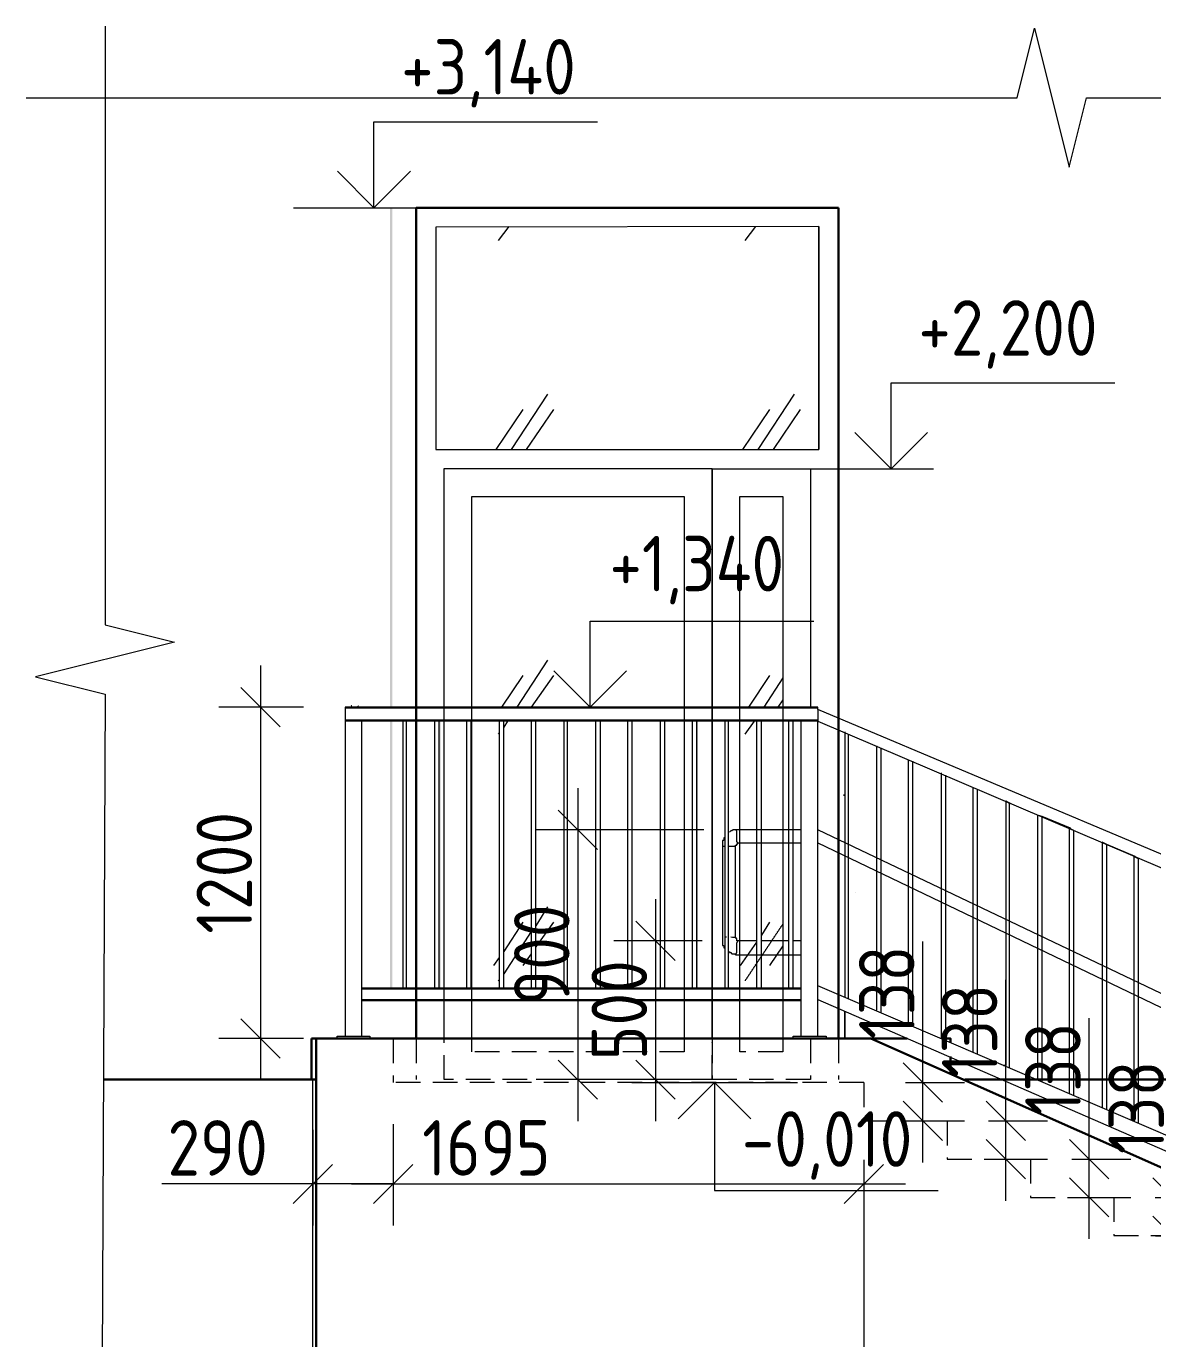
# Model space of a CAD drawing. Header units: millimetres. Extents: x 504091 to 2165846, y 135022 to 442887.
# Drawn here: x 1174264 to 1178321, y 263203 to 267930 of the extents above; entities that cross this region are included whole.
import ezdxf

# ---------------------------------------------------------------- set-up
doc = ezdxf.new("R2010")
doc.units = ezdxf.units.MM
doc.linetypes.add('Hidden', pattern=[7.14375, 4.7625, -2.38125])
doc.linetypes.add('PDF_IMPORT', pattern=[1, 0.8, -0.2])
doc.layers.get('Defpoints').update_dxf_attribs({"color": 255})
doc.layers.add('+АР_Вспомогательная', color=7, linetype='Continuous', lineweight=9)
doc.layers.add('размеры', color=7, linetype='Continuous', lineweight=9)
for name, color, linetype in [('PDF _Аннотация', 7, 'Continuous'), ('PDF _Двери', 7, 'Continuous'), ('PDF _Линии', 7, 'Continuous'), ('PDF _Стены наружные', 7, 'Continuous'), ('PDF _Текст', 7, 'Continuous')]:
    doc.layers.add(name, color=color, linetype=linetype)
doc.layers.add('PDF _Ограждение', color=7, linetype='Continuous', true_color=0x7f7f7f)
doc.layers.add('PDF _Стены штриховка поверхности', color=7, linetype='Continuous', true_color=0xcacbcc)
doc.styles.add('GOST Common_1', font='GOST_Common.ttf', dxfattribs={"width": 0.9, "height": 250})
doc.styles.add('GOST Common_6', font='GOST_Common.ttf', dxfattribs={"width": 0.9, "height": 200})
doc.dimstyles.new('ADSK_Основной_2_5_мм', dxfattribs={"dimscale": 304.8, "dimtxt": 251.428749, "dimasz": 0.463911, "dimexe": 0.492126, "dimexo": 0.492126, "dimgap": 0.098425, "dimtad": 1, "dimdec": 3, "dimrnd": 0.001, "dimdsep": 46, "dimtxsty": 'GOST Common_1', "dimblk1": 'OBLIQUE', "dimblk2": 'OBLIQUE', "dimsah": 1, "dimcen": 0.09, "dimdle": 0.492126, "dimazin": 2, "dimtfac": 1, "dimtdec": 4, "dimtix": 1, "dimtmove": 0, "dimatfit": 3, "dimfxl": 0, "dimtvp": 1, "dimtolj": 1, "dimtzin": 0, "dimlwd": 20, "dimlwe": 20, "dimarcsym": 0})

# ---------------------------------------------------------------- blocks, each defined once
blk = doc.blocks.new('_Oblique')
at = {"color": 0, "linetype": 'ByBlock', "lineweight": -2}
blk.add_line((-0.5, -0.5), (0.5, 0.5), dxfattribs=at)
blk = doc.blocks.new('*D2178')
at = {"layer": 'Defpoints', "color": 0, "lineweight": 20, "transparency": 16777216}
for p in [(1175585.8, 264126.3), (1175295.8, 264105.8), (1175585.8, 263760.5)]:
    blk.add_point(p, dxfattribs=at)
at = {"layer": 'размеры', "color": 0, "transparency": 16777216}
for p, q in [((1175295.8, 263955.8), (1175295.8, 263610.5)), ((1175585.8, 263976.3), (1175585.8, 263610.5)), ((1175295.8, 263760.5), (1174752.4, 263760.5)), ((1175585.8, 263760.5), (1175145.8, 263760.5))]:
    blk.add_line(p, q, dxfattribs=at)
at = {"layer": 'размеры', "color": 0, "transparency": 16777216, "xscale": 141.4, "yscale": 141.4, "zscale": 141.4, "rotation": 180}
blk.add_blockref('_Oblique', (1175295.8, 263760.5), dxfattribs=at)
at = {"layer": 'размеры', "color": 0, "transparency": 16777216, "xscale": 141.4, "yscale": 141.4, "zscale": 141.4}
blk.add_blockref('_Oblique', (1175585.8, 263760.5), dxfattribs=at)
at = {"layer": 'размеры', "color": 0, "lineweight": 20, "transparency": 16777216, "insert": (1174953.4, 263890.5), "char_height": 200, "attachment_point": 5, "style": 'GOST Common_6'}
blk.add_mtext('\\A1;290', dxfattribs=at)
blk = doc.blocks.new('*D2179')
at = {"layer": 'Defpoints', "color": 0, "lineweight": 20, "transparency": 16777216}
for p in [(1175585.8, 264126.3), (1177280.8, 263997.3), (1177280.8, 263760.5)]:
    blk.add_point(p, dxfattribs=at)
at = {"layer": 'размеры', "color": 0, "transparency": 16777216}
for p, q in [((1175585.8, 263976.3), (1175585.8, 263610.5)), ((1177280.8, 263847.3), (1177280.8, 263610.5)), ((1175435.8, 263760.5), (1177430.8, 263760.5))]:
    blk.add_line(p, q, dxfattribs=at)
at = {"layer": 'размеры', "color": 0, "transparency": 16777216, "xscale": 141.4, "yscale": 141.4, "zscale": 141.4, "rotation": 180}
blk.add_blockref('_Oblique', (1175585.8, 263760.5), dxfattribs=at)
at = {"layer": 'размеры', "color": 0, "transparency": 16777216, "xscale": 141.4, "yscale": 141.4, "zscale": 141.4}
blk.add_blockref('_Oblique', (1177280.8, 263760.5), dxfattribs=at)
at = {"layer": 'размеры', "color": 0, "lineweight": 20, "transparency": 16777216, "insert": (1175920.9, 263890.5), "char_height": 200, "attachment_point": 5, "style": 'GOST Common_6'}
blk.add_mtext('\\A1;1695', dxfattribs=at)
blk = doc.blocks.new('*D2180')
at = {"layer": 'Defpoints', "color": 0, "lineweight": 20, "transparency": 16777216}
for p in [(1175413.1, 265478), (1175107.3, 264284.4), (1175413.1, 264284.4)]:
    blk.add_point(p, dxfattribs=at)
at = {"layer": 'размеры', "color": 0, "transparency": 16777216}
for p, q in [((1175107.3, 265628), (1175107.3, 264134.4)), ((1175263.1, 265478), (1174957.3, 265478)), ((1175263.1, 264284.4), (1174957.3, 264284.4))]:
    blk.add_line(p, q, dxfattribs=at)
at = {"layer": 'размеры', "color": 0, "transparency": 16777216, "xscale": 141.4, "yscale": 141.4, "zscale": 141.4}
for p, rotation in [((1175107.3, 265478), 90), ((1175107.3, 264284.4), 270)]:
    blk.add_blockref('_Oblique', p, dxfattribs=dict(at, rotation=rotation))
at = {"layer": 'размеры', "color": 0, "lineweight": 20, "transparency": 16777216, "insert": (1174977.3, 264881.2), "char_height": 200, "attachment_point": 5, "rotation": 90, "style": 'GOST Common_6'}
blk.add_mtext('\\A1;1200', dxfattribs=at)
blk = doc.blocks.new('*D2155')
at = {"layer": 'Defpoints', "color": 0, "lineweight": 20, "transparency": 16777216}
for p in [(1177280.8, 263760.5), (1179680.8, 262989.6), (1179680.8, 262936.2)]:
    blk.add_point(p, dxfattribs=at)
at = {"layer": 'размеры', "color": 0, "transparency": 16777216}
for p, q in [((1177280.8, 263610.5), (1177280.8, 262786.2)), ((1177130.8, 262936.2), (1179830.8, 262936.2)), ((1179680.8, 262839.6), (1179680.8, 262786.2))]:
    blk.add_line(p, q, dxfattribs=at)
at = {"layer": 'размеры', "color": 0, "transparency": 16777216, "xscale": 141.4, "yscale": 141.4, "zscale": 141.4, "rotation": 180}
blk.add_blockref('_Oblique', (1177280.8, 262936.2), dxfattribs=at)
at = {"layer": 'размеры', "color": 0, "transparency": 16777216, "xscale": 141.4, "yscale": 141.4, "zscale": 141.4}
blk.add_blockref('_Oblique', (1179680.8, 262936.2), dxfattribs=at)
at = {"layer": 'размеры', "color": 0, "lineweight": 20, "transparency": 16777216, "insert": (1178480.8, 263066.2), "char_height": 200, "attachment_point": 5, "style": 'GOST Common_6'}
blk.add_mtext('\\A1;2400', dxfattribs=at)
blk = doc.blocks.new('*D2181')
at = {"layer": 'Defpoints', "color": 0, "lineweight": 20, "transparency": 16777216}
for p in [(1177280.8, 264126.3), (1177493.3, 264126.3), (1177282.5, 263988.3)]:
    blk.add_point(p, dxfattribs=at)
at = {"layer": 'размеры', "color": 0, "transparency": 16777216}
for p, q in [((1177493.3, 264126.3), (1177493.3, 264633.7)), ((1177430.8, 264126.3), (1177643.3, 264126.3)), ((1177493.3, 263838.3), (1177493.3, 264126.3)), ((1177432.5, 263988.3), (1177643.3, 263988.3))]:
    blk.add_line(p, q, dxfattribs=at)
at = {"layer": 'размеры', "color": 0, "transparency": 16777216, "xscale": 141.4, "yscale": 141.4, "zscale": 141.4}
for p, rotation in [((1177493.3, 264126.3), 90), ((1177493.3, 263988.3), 270)]:
    blk.add_blockref('_Oblique', p, dxfattribs=dict(at, rotation=rotation))
at = {"layer": 'размеры', "color": 0, "lineweight": 20, "transparency": 16777216, "insert": (1177363.3, 264450.7), "char_height": 200, "attachment_point": 5, "rotation": 90, "style": 'GOST Common_6'}
blk.add_mtext('\\A1;138', dxfattribs=at)
blk = doc.blocks.new('*D2156')
at = {"layer": 'Defpoints', "color": 0, "lineweight": 20, "transparency": 16777216}
for p in [(1177579.1, 263988.3), (1177791.7, 263988.3), (1177580.8, 263850.3)]:
    blk.add_point(p, dxfattribs=at)
at = {"layer": 'размеры', "color": 0, "transparency": 16777216}
for p, q in [((1177791.7, 263988.3), (1177791.7, 264495.7)), ((1177729.1, 263988.3), (1177941.7, 263988.3)), ((1177791.7, 263700.3), (1177791.7, 263988.3)), ((1177730.8, 263850.3), (1177941.7, 263850.3))]:
    blk.add_line(p, q, dxfattribs=at)
at = {"layer": 'размеры', "color": 0, "transparency": 16777216, "xscale": 141.4, "yscale": 141.4, "zscale": 141.4}
for p, rotation in [((1177791.7, 263988.3), 90), ((1177791.7, 263850.3), 270)]:
    blk.add_blockref('_Oblique', p, dxfattribs=dict(at, rotation=rotation))
at = {"layer": 'размеры', "color": 0, "lineweight": 20, "transparency": 16777216, "insert": (1177661.7, 264312.7), "char_height": 200, "attachment_point": 5, "rotation": 90, "style": 'GOST Common_6'}
blk.add_mtext('\\A1;138', dxfattribs=at)
blk = doc.blocks.new('*D2157')
at = {"layer": 'Defpoints', "color": 0, "lineweight": 20, "transparency": 16777216}
for p in [(1177879.1, 263850.3), (1178091.7, 263850.3), (1177880.8, 263712.3)]:
    blk.add_point(p, dxfattribs=at)
at = {"layer": 'размеры', "color": 0, "transparency": 16777216}
for p, q in [((1178091.7, 263850.3), (1178091.7, 264357.7)), ((1178029.1, 263850.3), (1178241.7, 263850.3)), ((1178091.7, 263562.3), (1178091.7, 263850.3)), ((1178030.8, 263712.3), (1178241.7, 263712.3))]:
    blk.add_line(p, q, dxfattribs=at)
at = {"layer": 'размеры', "color": 0, "transparency": 16777216, "xscale": 141.4, "yscale": 141.4, "zscale": 141.4}
for p, rotation in [((1178091.7, 263850.3), 90), ((1178091.7, 263712.3), 270)]:
    blk.add_blockref('_Oblique', p, dxfattribs=dict(at, rotation=rotation))
at = {"layer": 'размеры', "color": 0, "lineweight": 20, "transparency": 16777216, "insert": (1177961.7, 264174.7), "char_height": 200, "attachment_point": 5, "rotation": 90, "style": 'GOST Common_6'}
blk.add_mtext('\\A1;138', dxfattribs=at)
blk = doc.blocks.new('*D2158')
at = {"layer": 'Defpoints', "color": 0, "lineweight": 20, "transparency": 16777216}
for p in [(1178179.1, 263712.3), (1178391.7, 263712.3), (1178180.8, 263574.3)]:
    blk.add_point(p, dxfattribs=at)
at = {"layer": 'размеры', "color": 0, "transparency": 16777216}
for p, q in [((1178391.7, 263712.3), (1178391.7, 264219.7)), ((1178329.1, 263712.3), (1178541.7, 263712.3)), ((1178391.7, 263424.3), (1178391.7, 263712.3)), ((1178330.8, 263574.3), (1178541.7, 263574.3))]:
    blk.add_line(p, q, dxfattribs=at)
at = {"layer": 'размеры', "color": 0, "transparency": 16777216, "xscale": 141.4, "yscale": 141.4, "zscale": 141.4}
for p, rotation in [((1178391.7, 263712.3), 90), ((1178391.7, 263574.3), 270)]:
    blk.add_blockref('_Oblique', p, dxfattribs=dict(at, rotation=rotation))
at = {"layer": 'размеры', "color": 0, "lineweight": 20, "transparency": 16777216, "insert": (1178261.7, 264036.7), "char_height": 200, "attachment_point": 5, "rotation": 90, "style": 'GOST Common_6'}
blk.add_mtext('\\A1;138', dxfattribs=at)
blk = doc.blocks.new('*D2182')
at = {"layer": 'Defpoints', "color": 0, "lineweight": 20, "transparency": 16777216}
for p in [(1176854.4, 265036.3), (1176250.8, 264136.3), (1176866.8, 264136.3)]:
    blk.add_point(p, dxfattribs=at)
at = {"layer": 'размеры', "color": 0, "transparency": 16777216}
for p, q in [((1176250.8, 265186.3), (1176250.8, 263986.3)), ((1176704.4, 265036.3), (1176100.8, 265036.3)), ((1176716.8, 264136.3), (1176100.8, 264136.3))]:
    blk.add_line(p, q, dxfattribs=at)
at = {"layer": 'размеры', "color": 0, "transparency": 16777216, "xscale": 141.4, "yscale": 141.4, "zscale": 141.4}
for p, rotation in [((1176250.8, 265036.3), 90), ((1176250.8, 264136.3), 270)]:
    blk.add_blockref('_Oblique', p, dxfattribs=dict(at, rotation=rotation))
at = {"layer": 'размеры', "color": 0, "lineweight": 20, "transparency": 16777216, "insert": (1176120.8, 264586.3), "char_height": 200, "attachment_point": 5, "rotation": 90, "style": 'GOST Common_6'}
blk.add_mtext('\\A1;900', dxfattribs=at)
blk = doc.blocks.new('*D2183')
at = {"layer": 'Defpoints', "color": 0, "lineweight": 20, "transparency": 16777216}
for p in [(1176847.8, 264636.3), (1176529.9, 264136.3), (1176892.2, 264136.3)]:
    blk.add_point(p, dxfattribs=at)
at = {"layer": 'размеры', "color": 0, "transparency": 16777216}
for p, q in [((1176529.9, 264786.3), (1176529.9, 263986.3)), ((1176697.8, 264636.3), (1176379.9, 264636.3)), ((1176742.2, 264136.3), (1176379.9, 264136.3))]:
    blk.add_line(p, q, dxfattribs=at)
at = {"layer": 'размеры', "color": 0, "transparency": 16777216, "xscale": 141.4, "yscale": 141.4, "zscale": 141.4}
for p, rotation in [((1176529.9, 264636.3), 90), ((1176529.9, 264136.3), 270)]:
    blk.add_blockref('_Oblique', p, dxfattribs=dict(at, rotation=rotation))
at = {"layer": 'размеры', "color": 0, "lineweight": 20, "transparency": 16777216, "insert": (1176399.9, 264386.3), "char_height": 200, "attachment_point": 5, "rotation": 90, "style": 'GOST Common_6'}
blk.add_mtext('\\A1;500', dxfattribs=at)

msp = doc.modelspace()

# ---------------------------------------------------------------- hatches: boundary and pattern name
at = {"layer": 'PDF _Двери', "true_color": 0x383e42, "transparency": 33554559}
for points in [[(1175755.9726, 265427.2481), (1175751.74, 265427.2481), (1175751.74, 264466.4466), (1175755.9726, 264466.4466)], [(1176682.9133, 265427.2481), (1176678.6807, 265427.2481), (1176678.6807, 264466.4466), (1176682.9133, 264466.4466)]]:
    msp.add_hatch(color=250, dxfattribs=at).paths.add_polyline_path(points)
at = {"layer": 'PDF _Стены штриховка поверхности', "true_color": 0xfbfbf4, "transparency": 33554687}
for points in [[(1175582.4358, 267276.897), (1175573.9705, 267276.897), (1175573.9705, 265478.0394), (1175582.4358, 265478.0394)], [(1175582.4358, 265427.2481), (1175573.9705, 265427.2481), (1175573.9705, 264466.4466), (1175582.4358, 264466.4466)]]:
    msp.add_hatch(color=7, dxfattribs=at).paths.add_polyline_path(points)

# ---------------------------------------------------------------- linework, layer by layer
at = {"layer": '+АР_Вспомогательная', "color": 7, "linetype": 'Continuous', "ltscale": 50}
for points in [[(1174264.1605, 267673.1313), (1177832.6094, 267673.1313), (1177895.1094, 267923.1313), (1178020.1094, 267423.1313), (1178082.6094, 267673.1313), (1181493.8528, 267673.1313)], [(1174547.9759, 267930.3938), (1174547.9759, 265774.273), (1174797.9759, 265711.773), (1174297.9759, 265586.773), (1174547.9759, 265524.273), (1174535.2059, 262587.1593)]]:
    msp.add_lwpolyline(points, dxfattribs=at)
at = {"layer": 'PDF _Аннотация', "lineweight": 20}
for p, q in [((1175226.0798, 267276.897), (1175668.8071, 267276.897)), ((1177088.8071, 266336.3033), (1177531.5345, 266336.3033))]:
    msp.add_line(p, q, dxfattribs=at)
for points in [[(1175647.3722, 267408.0945), (1175516.1747, 267276.897), (1175516.1747, 267586.5232), (1176321.7276, 267586.5232)], [(1175516.1747, 267276.897), (1175384.9771, 267408.0945)], [(1177510.0996, 266467.5008), (1177378.902, 266336.3033), (1177378.902, 266645.9295), (1178184.4549, 266645.9295)], [(1177378.902, 266336.3033), (1177247.7045, 266467.5008)], [(1176426.3798, 265609.237), (1176295.1823, 265478.0394), (1176295.1823, 265787.6656), (1177100.7352, 265787.6656)], [(1176295.1823, 265478.0394), (1176163.9847, 265609.237)], [(1175994.6673, 265478.0394), (1176595.6973, 265478.0394)], [(1176444.5367, 264126.3033), (1177041.3342, 264126.3033)], [(1176742.9355, 264126.3033), (1176611.7379, 263995.1058)], [(1176874.133, 263995.1058), (1176742.9355, 264126.3033), (1176742.9355, 263736.602), (1177548.4884, 263736.602)]]:
    msp.add_lwpolyline(points, dxfattribs=at)
at = {"layer": 'PDF _Двери', "linetype": 'PDF_IMPORT', "lineweight": 9, "ltscale": 9.609336}
msp.add_lwpolyline([(1175668.8071, 267276.897), (1175668.8071, 264284.4445)], dxfattribs=at)
at = {"layer": 'PDF _Двери', "lineweight": 9}
for points in [[(1177118.8071, 267209.1753), (1175738.8071, 267206.897), (1175738.8071, 266406.3033), (1177118.8071, 266406.3033), (1177118.8071, 267209.1753), (1177118.8071, 266406.3033)], [(1176001.4638, 267209.1753), (1175963.3703, 267158.384)], [(1176890.311, 267209.1753), (1176852.2176, 267158.384)], [(1176141.1398, 266605.2358), (1176009.929, 266406.3033)], [(1177029.987, 266605.2358), (1176898.7762, 266406.3033)], [(1176052.255, 266550.2119), (1175954.9051, 266406.3033)], [(1176162.3028, 266550.2119), (1176064.9528, 266406.3033)], [(1176941.1023, 266550.2119), (1176843.7524, 266406.3033)], [(1177051.1501, 266550.2119), (1176953.8001, 266406.3033)], [(1175768.8071, 264284.4445), (1175768.8071, 266337.2584), (1176733.8071, 266337.2584), (1176733.8071, 264284.4445)], [(1176733.8071, 264284.4445), (1176733.8071, 266336.3033), (1177088.8071, 266336.3033), (1177088.8071, 265478.0394)], [(1175868.8071, 264284.4445), (1175868.8071, 266236.3033), (1176633.8071, 266236.3033), (1176633.8071, 264284.4445)], [(1176833.8071, 264284.4445), (1176833.8071, 266236.3033), (1176988.8071, 266236.3033), (1176988.8071, 264284.4445)], [(1176141.1398, 265647.3437), (1176031.092, 265478.0394)], [(1176052.255, 265592.3198), (1175976.0681, 265478.0394)], [(1176162.3028, 265592.3198), (1176081.8833, 265478.0394)], [(1176941.1023, 265592.3198), (1176864.9154, 265478.0394)], [(1176988.8071, 265583.99), (1176919.9393, 265478.0394)], [(1176988.8071, 265503.7272), (1176970.7305, 265478.0394)], [(1175997.2311, 265427.2481), (1175984.5333, 265406.0851)], [(1176886.0784, 265427.2481), (1176852.2176, 265380.6895)], [(1175967.6029, 265384.9221), (1175963.3703, 265380.6895)], [(1176141.1398, 264758.4964), (1176098.8137, 264690.7747)], [(1176052.255, 264703.4725), (1175984.5333, 264597.6574)], [(1176162.3028, 264703.4725), (1176098.8137, 264614.5878)], [(1176941.1023, 264703.4725), (1176911.4741, 264656.9138)], [(1176081.8833, 264669.6117), (1175984.5333, 264517.2378)], [(1176894.5436, 264631.5182), (1176835.2871, 264546.8661)], [(1176988.8071, 264618.4233), (1176941.1023, 264546.8661)], [(1175967.6029, 264576.4943), (1175946.4399, 264546.8661)], [(1176081.8833, 264589.1921), (1176052.255, 264546.8661)], [(1175967.6029, 264496.0748), (1175963.3703, 264491.8422)]]:
    msp.add_lwpolyline(points, dxfattribs=at)
at = {"layer": 'PDF _Двери', "color": 250, "lineweight": 0, "true_color": 0x383e42}
msp.add_lwpolyline([(1177211.9891, 265160.594), (1177207.7565, 265160.594), (1177211.9891, 265160.594)], dxfattribs=at)
at = {"layer": 'PDF _Двери', "linetype": 'PDF_IMPORT', "lineweight": 9, "ltscale": 1.808419}
msp.add_lwpolyline([(1176988.8071, 264696.7266), (1176852.2176, 264491.8422)], dxfattribs=at)
at = {"layer": 'PDF _Двери', "lineweight": 9}
msp.add_lwpolyline([(1177211.9891, 264381.7945), (1177211.9891, 264284.4445)], close=True, dxfattribs=at)
at = {"layer": 'PDF _Линии', "lineweight": 30}
for p, q in [((1177436.3172, 264284.4445), (1175291.5745, 264284.4445)), ((1175291.5745, 264284.4445), (1175291.5745, 264136.3033)), ((1179793.8788, 263179.7343), (1177305.1064, 264284.4445))]:
    msp.add_line(p, q, dxfattribs=at)
at = {"layer": 'PDF _Линии', "lineweight": 30, "ltscale": 17.991048}
for points in [[(1175668.8071, 264284.4445), (1175668.8071, 267276.897), (1177188.8071, 267276.897)], [(1177188.8071, 267276.897), (1177188.8071, 264284.4445)]]:
    msp.add_lwpolyline(points, dxfattribs=at)
at = {"layer": 'PDF _Линии', "lineweight": 30}
msp.add_lwpolyline([(1175308.505, 264284.4445), (1175308.505, 262769.1715), (1175329.668, 262769.1715), (1175329.668, 262764.9389)], dxfattribs=at)
at = {"layer": 'PDF _Линии', "lineweight": 30, "ltscale": 0.592646}
for points in [[(1177592.9236, 264270.0493), (1177592.9236, 264284.4445), (1177575.9932, 264284.4445)], [(1177592.9236, 264157.4663), (1177592.9236, 264219.258)]]:
    msp.add_lwpolyline(points, dxfattribs=at)
at = {"layer": 'PDF _Линии', "lineweight": 30, "ltscale": 17.864052}
msp.add_lwpolyline([(1174543.9657, 264136.3033), (1175308.505, 264136.3033)], dxfattribs=at)
at = {"layer": 'PDF _Линии', "lineweight": 30, "ltscale": 96.897667}
msp.add_lwpolyline([(1177643.7149, 264136.3033), (1181203.8376, 264136.3033)], dxfattribs=at)
at = {"layer": 'PDF _Ограждение', "color": 7, "lineweight": 9}
for points in [[(1177114.6391, 265469.5742), (1177114.6391, 265473.8068), (1177114.6391, 265478.0394), (1175413.1315, 265478.0394), (1175413.1315, 265473.8068), (1175413.1315, 265431.4808), (1175413.1315, 265427.2481), (1175413.1315, 264292.9097)], [(1177114.6391, 265473.8068), (1175413.1315, 265473.8068)], [(1175455.4576, 265478.0394), (1175434.2945, 265478.0394)], [(1179645.7376, 264402.9575), (1177114.6391, 265469.5742), (1177114.6391, 265427.2481), (1179594.9463, 264369.0966)], [(1177114.6391, 265431.4808), (1175413.1315, 265431.4808)], [(1175472.388, 264292.9097), (1175472.388, 265427.2481), (1175468.1554, 265427.2481), (1175421.5967, 265427.2481), (1175413.1315, 265427.2481)], [(1177055.3827, 264292.9097), (1177055.3827, 265427.2481), (1175472.388, 265427.2481)], [(1175620.5292, 265427.2481), (1175620.5292, 264466.4466)], [(1175633.227, 264466.4466), (1175633.227, 265427.2481)], [(1175734.8096, 265427.2481), (1175734.8096, 264466.4466)], [(1175751.74, 264466.4466), (1175751.74, 265427.2481)], [(1175849.0899, 265427.2481), (1175849.0899, 264466.4466)], [(1175866.0204, 264466.4466), (1175866.0204, 265427.2481)], [(1175967.6029, 265427.2481), (1175967.6029, 264466.4466)], [(1175984.5333, 264466.4466), (1175984.5333, 265427.2481)], [(1176081.8833, 265427.2481), (1176081.8833, 264466.4466)], [(1176098.8137, 264466.4466), (1176098.8137, 265427.2481)], [(1176200.3962, 265427.2481), (1176200.3962, 264466.4466)], [(1176213.0941, 264466.4466), (1176213.0941, 265427.2481)], [(1176314.6766, 265427.2481), (1176314.6766, 264466.4466)], [(1176331.607, 264466.4466), (1176331.607, 265427.2481)], [(1176428.957, 265427.2481), (1176428.957, 264466.4466)], [(1176445.8874, 264466.4466), (1176445.8874, 265427.2481)], [(1176547.4699, 265427.2481), (1176547.4699, 264466.4466)], [(1176564.4004, 264466.4466), (1176564.4004, 265427.2481)], [(1176661.7503, 265427.2481), (1176661.7503, 264466.4466)], [(1176678.6807, 264466.4466), (1176678.6807, 265427.2481)], [(1176780.2633, 265427.2481), (1176780.2633, 264466.4466)], [(1176792.9611, 264466.4466), (1176792.9611, 265427.2481)], [(1176894.5436, 265427.2481), (1176894.5436, 264466.4466)], [(1176911.4741, 264466.4466), (1176911.4741, 265427.2481)], [(1177008.824, 265427.2481), (1177008.824, 264466.4466)], [(1177025.7544, 264466.4466), (1177025.7544, 265427.2481)], [(1177114.6391, 264292.9097), (1177114.6391, 265427.2481), (1177106.1739, 265427.2481), (1177059.6153, 265427.2481), (1177055.3827, 265427.2481)], [(1177114.6391, 265427.2481), (1177114.6391, 265427.2481)], [(1177211.9891, 265389.1547), (1177211.9891, 264432.5857)], [(1177224.6869, 264428.3531), (1177224.6869, 265380.6895)], [(1177326.2694, 265338.3634), (1177326.2694, 264386.0271)], [(1177343.1999, 264377.5618), (1177343.1999, 265329.8982)], [(1177440.5498, 265287.5721), (1177440.5498, 264335.2358)], [(1177457.4802, 264326.7706), (1177457.4802, 265283.3395)], [(1177559.0628, 265241.0135), (1177559.0628, 264284.4445)], [(1177575.9932, 264280.2119), (1177575.9932, 265232.5483)], [(1177673.3431, 265190.2222), (1177673.3431, 264233.6532)], [(1177690.2736, 264229.4206), (1177690.2736, 265181.757)], [(1177804.5539, 264178.6294), (1177804.5539, 265130.9657), (1177791.8561, 265139.4309), (1177791.8561, 264187.0946)], [(1177923.0669, 264127.8381), (1177923.0669, 265084.4071), (1177906.1365, 265088.6397), (1177906.1365, 264136.3033)], [(1176818.4264, 264647.5158), (1176818.3567, 264977.0468), (1176818.3567, 264981.2794), (1176822.5893, 264981.2794), (1176822.5893, 264985.512), (1176826.8219, 264985.512), (1176826.8219, 264989.7446), (1176822.5893, 264993.9772), (1176822.5893, 265010.9077), (1176822.5893, 265032.0707), (1176818.3567, 265036.3033), (1176814.1241, 265036.3033), (1176809.8915, 265036.3033), (1176805.6589, 265032.0707), (1176801.4263, 265032.0707), (1176797.1937, 265027.8381)], [(1178037.3473, 264081.2794), (1178037.3473, 265033.6158), (1178020.4168, 265042.081), (1178020.4168, 264085.512)], [(1176780.2633, 265010.9077), (1176780.2633, 265006.6751), (1176776.0307, 265006.6751), (1176776.0307, 265002.4425), (1176776.0307, 264998.2098), (1176771.7981, 264998.2098), (1176771.7981, 264993.9772), (1176771.7981, 264989.7446), (1176771.7981, 264985.512), (1176771.7981, 264981.2794), (1176771.7981, 264977.0468), (1176771.7981, 264644.5223)], [(1176771.7981, 264977.0468), (1176780.2633, 264977.0468)], [(1176792.9611, 264977.0468), (1176814.1241, 264977.0468), (1176818.3567, 264977.0468)], [(1176826.8219, 264989.7446), (1176826.8219, 264989.7446)], [(1178155.8602, 264030.4881), (1178155.8602, 264982.8245), (1178138.9298, 264991.2897), (1178138.9298, 264034.7208)], [(1178270.1406, 263979.6969), (1178270.1406, 264932.0332), (1178253.2102, 264940.4984), (1178253.2102, 263988.1621)], [(1176771.7981, 264644.5223), (1176771.7981, 264640.2897), (1176771.7981, 264636.0571), (1176771.7981, 264631.8245), (1176771.7981, 264627.5919), (1176771.7981, 264623.3593), (1176771.7981, 264619.1267), (1176776.0307, 264619.1267), (1176776.0307, 264614.8941), (1176776.0307, 264610.6615), (1176780.2633, 264610.6615)], [(1176894.5436, 264636.3033), (1176826.8219, 264636.3033), (1176822.5893, 264636.3033), (1176822.5893, 264640.5359), (1176822.5893, 264644.7685), (1176818.3567, 264644.7685)], [(1176797.1937, 264598.2098), (1176797.1937, 264593.9772), (1176801.4263, 264593.9772), (1176805.6589, 264589.7446), (1176809.8915, 264589.7446), (1176814.1241, 264589.7446), (1176818.3567, 264589.7446), (1176818.3567, 264585.512), (1176822.5893, 264593.9772), (1176822.5893, 264610.9077), (1176822.5893, 264627.8381), (1176826.8219, 264636.3033)], [(1177008.824, 264636.3033), (1176911.4741, 264636.3033)], [(1177055.3827, 264636.3033), (1177025.7544, 264636.3033)], [(1175472.388, 264466.4466), (1177055.3827, 264466.4466)], [(1177055.3827, 264462.214), (1175472.388, 264462.214)], [(1177055.3827, 264424.1205), (1175472.388, 264424.1205)], [(1177055.3827, 264419.8879), (1175472.388, 264419.8879)], [(1175383.5033, 264284.4445), (1175383.5033, 264292.9097), (1175502.0162, 264292.9097), (1175502.0162, 264284.4445)], [(1177025.7544, 264284.4445), (1177025.7544, 264292.9097), (1177144.2674, 264292.9097), (1177144.2674, 264284.4445)]]:
    msp.add_lwpolyline(points, dxfattribs=at)
for points in [[(1175436.4108, 265482.272, 0.06534297), (1175434.7658, 265482.0555, -0.06534297)], [(1175460.0705, 265481.7605, 0.057762263), (1175458.6775, 265482.1754, -0.057762263)]]:
    msp.add_lwpolyline(points, format="xyb", close=True, dxfattribs=at)
at = {"layer": 'PDF _Ограждение', "color": 7, "lineweight": 9, "ltscale": 0.973633}
for points in [[(1177055.3827, 265036.3033), (1176818.3567, 265036.3033)], [(1176826.8219, 264989.7446), (1177055.3827, 264989.7446)], [(1176818.3567, 264585.512), (1177055.3827, 264585.512)]]:
    msp.add_lwpolyline(points, dxfattribs=at)
at = {"layer": 'PDF _Ограждение', "color": 7, "lineweight": 9, "ltscale": 1.100629}
for points in [[(1179738.8549, 263785.3033), (1177114.6391, 265036.3033)], [(1177114.6391, 264989.7446), (1179730.3897, 263734.512)], [(1179593.3307, 263410.989), (1177114.6391, 264473.6896)], [(1177114.6391, 264424.4218), (1179594.9463, 263346.1462)]]:
    msp.add_lwpolyline(points, dxfattribs=at)
at = {"layer": 'PDF _Ограждение', "color": 7, "lineweight": 9}
msp.add_arc((1176787.4203, 264582.4338), 66.8522, 91.4907581, 95.5949719, dxfattribs=at)
msp.add_open_spline([(1176821.1794, 264647.0306), (1176817.1413, 264647.8762), (1176809.5903, 264648.6425), (1176801.3379, 264649.0443)], degree=3, dxfattribs=at)
at = {"layer": 'PDF _Стены наружные', "linetype": 'Hidden', "lineweight": 18, "ltscale": 18.626026}
for p, q in [((1175585.8071, 264284.4445), (1175585.8071, 264126.3033)), ((1175668.8071, 264284.4445), (1175668.8071, 264136.3033)), ((1177188.8071, 264284.4445), (1177188.8071, 264136.3033)), ((1177280.8071, 264126.3033), (1175585.8071, 264126.3033))]:
    msp.add_line(p, q, dxfattribs=at)
for points in [[(1176733.8071, 264284.4445), (1176733.8071, 264136.3033), (1175768.8071, 264136.3033), (1175768.8071, 264284.4445)], [(1176633.8071, 264284.4445), (1176633.8071, 264236.3033), (1175868.8071, 264236.3033), (1175868.8071, 264284.4445)], [(1177088.8071, 264284.4445), (1177088.8071, 264136.3033), (1176733.8071, 264136.3033), (1176733.8071, 264270.519)], [(1176988.8071, 264284.4445), (1176988.8071, 264236.3033), (1176833.8071, 264236.3033), (1176833.8071, 264284.4445)], [(1177280.8071, 264126.3033), (1177280.8071, 263988.3033), (1177580.8071, 263988.3033), (1177580.8071, 263850.3033), (1177880.8071, 263850.3033), (1177880.8071, 263712.3033), (1178180.8071, 263712.3033), (1178180.8071, 263574.3033), (1178480.8071, 263574.3033), (1178480.8071, 263436.3033), (1178780.8071, 263436.3033), (1178780.8071, 263298.3033), (1179080.8071, 263298.3033), (1179080.8071, 263160.3033), (1179380.8071, 263160.3033), (1179380.8071, 263022.3033), (1179680.8071, 263022.3033), (1179680.8071, 262884.3033), (1179812.8071, 262883.4519)]]:
    msp.add_lwpolyline(points, dxfattribs=at)
at = {"layer": 'PDF _Стены штриховка поверхности', "lineweight": 0}
for points in [[(1177808.7865, 265130.9657), (1177791.8561, 265139.4309), (1177808.7865, 265130.9657)], [(1178024.6494, 265042.081), (1177923.0669, 265084.4071), (1178024.6494, 265042.081)], [(1178257.4428, 264940.4984), (1178155.8602, 264982.8245), (1178257.4428, 264940.4984)], [(1177791.8561, 264187.0946), (1177783.3909, 264187.0946), (1177791.8561, 264187.0946)]]:
    msp.add_lwpolyline(points, dxfattribs=at)
for points in [[(1177906.1365, 264864.3115), (1177906.1365, 264864.3115), (1177906.1365, 264864.3115)], [(1177250.0825, 264809.2877), (1177250.0825, 264809.2877), (1177250.0825, 264809.2877)], [(1177906.1365, 264584.9595), (1177906.1365, 264584.9595), (1177906.1365, 264584.9595)], [(1178138.9298, 264487.6096), (1178138.9298, 264487.6096), (1178138.9298, 264487.6096)], [(1178253.2102, 264436.8183), (1178253.2102, 264436.8183), (1178253.2102, 264436.8183)]]:
    msp.add_lwpolyline(points, close=True, dxfattribs=at)
at = {"layer": 'PDF _Стены штриховка поверхности', "color": 250, "lineweight": 0, "true_color": 0x3a3a3a}
msp.add_lwpolyline([(1177592.9236, 264271.7467), (1177592.9236, 264271.7467), (1177592.9236, 264271.7467)], dxfattribs=at)
msp.add_lwpolyline([(1177592.9236, 264271.7467), (1177592.9236, 264271.7467), (1177592.9236, 264271.7467)], dxfattribs=at)
at = {"layer": 'PDF _Стены штриховка поверхности', "color": 7, "lineweight": 9}
msp.add_lwpolyline([(1175295.8071, 262764.9389), (1175295.8071, 264136.3033)], dxfattribs=at)
at = {"layer": 'PDF _Стены штриховка поверхности', "color": 250, "lineweight": 0, "true_color": 0x3a3a3a}
for points in [[(1177592.9236, 264157.4663), (1177592.9236, 264157.4663), (1177592.9236, 264157.4663)], [(1178020.4168, 264085.512), (1178020.4168, 264085.512), (1178020.4168, 264085.512)]]:
    msp.add_lwpolyline(points, close=True, dxfattribs=at)

# ---------------------------------------------------------------- texts
at = {"layer": 'PDF _Текст', "char_height": 200, "attachment_point": 4, "style": 'GOST Common_6'}
for s, insert in [('+3,140', (1175614.2614, 267761.0105)), ('+2,200', (1177476.9888, 266820.4168)), ('+1,340 ', (1176364.5877, 265971.5083)), ('-0,010', (1176841.0222, 263899.0836))]:
    msp.add_mtext(s, dxfattribs=dict(at, insert=insert))

# ---------------------------------------------------------------- dimensions: what is measured, and where the dimension line sits
at = {"layer": 'размеры', "lineweight": 20}
dim = msp.add_linear_dim(base=(1175107.2877, 264284.4445), p1=(1175413.1315, 265478.0394), p2=(1175413.1315, 264284.4445), angle=90, text='1200', dimstyle='ADSK_Основной_2_5_мм', override={"dimpost": '<>', "dimtxsty": 'GOST Common_6', "dimfxl": 1530, "dimlwd": 65535, "dimlwe": 65535}, dxfattribs=at)
dim.commit()
dim.dimension.update_dxf_attribs({"geometry": '*D2180', "text_midpoint": (1174977.2877, 264881.242)})
for base, p1, p2, picture, middle in [((1176250.8249, 264136.3033), (1176854.434, 265036.3033), (1176866.7876, 264136.3033), '*D2182', (1176120.8249, 264586.3033)), ((1176529.9263, 264136.3033), (1176847.8406, 264636.3033), (1176892.162, 264136.3033), '*D2183', (1176399.9263, 264386.3033))]:
    dim = msp.add_linear_dim(base=base, p1=p1, p2=p2, angle=90, dimstyle='ADSK_Основной_2_5_мм', override={"dimpost": '<>', "dimtxsty": 'GOST Common_6', "dimfxl": 1530, "dimlwd": 65535, "dimlwe": 65535}, dxfattribs=at)
    dim.commit()
    dim.dimension.update_dxf_attribs({"geometry": picture, "text_midpoint": middle})
for base, p1, p2, picture, middle in [((1177493.3357, 264126.3033), (1177282.4739, 263988.3033), (1177280.8071, 264126.3033), '*D2181', (1177493.3357, 264450.7033)), ((1177791.669, 263988.3033), (1177580.8071, 263850.3033), (1177579.1404, 263988.3033), '*D2156', (1177791.669, 264312.7033)), ((1178091.669, 263850.3033), (1177880.8071, 263712.3033), (1177879.1404, 263850.3033), '*D2157', (1178091.669, 264174.7033)), ((1178391.669, 263712.3033), (1178180.8071, 263574.3033), (1178179.1404, 263712.3033), '*D2158', (1178391.669, 264036.7033))]:
    dim = msp.add_linear_dim(base=base, p1=p1, p2=p2, angle=90, dimstyle='ADSK_Основной_2_5_мм', override={"dimpost": '<>', "dimtxsty": 'GOST Common_6', "dimfxl": 1530, "dimlwd": 65535, "dimlwe": 65535}, dxfattribs=at)
    dim.commit()
    dim.dimension.update_dxf_attribs({"geometry": picture, "text_midpoint": middle, "dimtype": 160})
for base, p1, p2, picture, middle in [((1175585.8071, 263760.4501), (1175295.8071, 264105.8166), (1175585.8071, 264126.3033), '*D2178', (1174953.4071, 263760.4501)), ((1177280.8071, 263760.4501), (1175585.8071, 264126.3033), (1177280.8071, 263997.3033), '*D2179', (1175920.8622, 263760.4501))]:
    dim = msp.add_linear_dim(base=base, p1=p1, p2=p2, dimstyle='ADSK_Основной_2_5_мм', override={"dimpost": '<>', "dimtxsty": 'GOST Common_6', "dimfxl": 1530, "dimlwd": 65535, "dimlwe": 65535}, dxfattribs=at)
    dim.commit()
    dim.dimension.update_dxf_attribs({"geometry": picture, "text_midpoint": middle, "dimtype": 160})
dim = msp.add_linear_dim(base=(1179680.8071, 262936.2183), p1=(1177280.8071, 263760.4501), p2=(1179680.8071, 262989.6069), dimstyle='ADSK_Основной_2_5_мм', override={"dimpost": '<>', "dimtxsty": 'GOST Common_6', "dimfxl": 1530, "dimlwd": 65535, "dimlwe": 65535}, dxfattribs=at)
dim.commit()
dim.dimension.update_dxf_attribs({"geometry": '*D2155', "text_midpoint": (1178480.8071, 263066.2183)})

doc.saveas('drawing.dxf')
